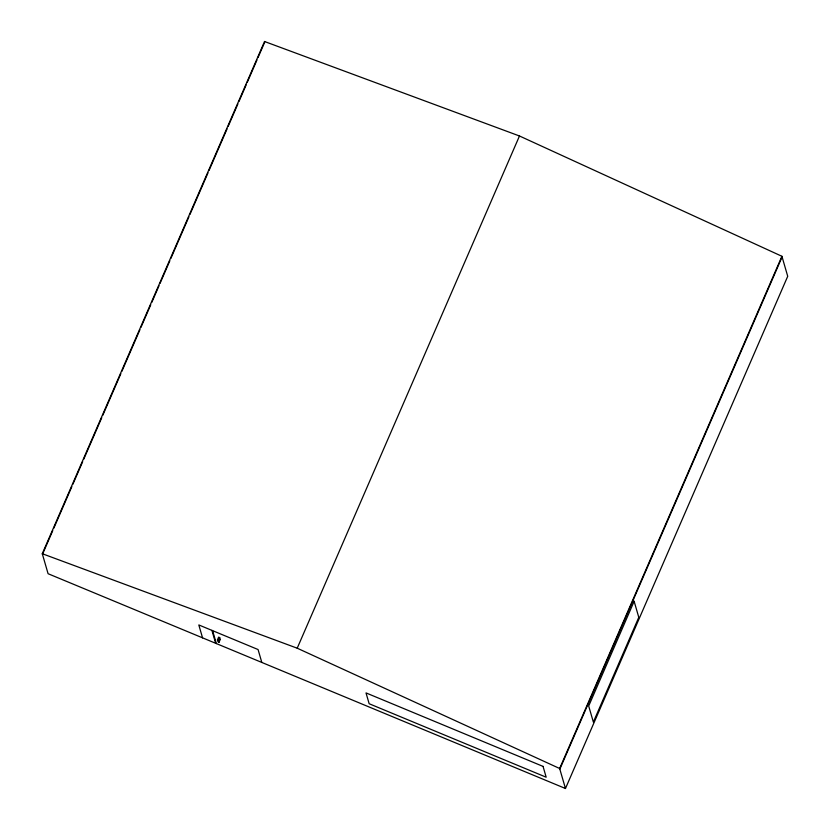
<?xml version="1.0" encoding="UTF-8"?>
<svg xmlns="http://www.w3.org/2000/svg" width="830" height="830" viewBox="0 0 830 830"><rect width="100%" height="100%" fill="white"/><g stroke="black" fill="none" stroke-linecap="round" stroke-linejoin="round"><path stroke-width="1.25" d="M42.278 553.714L264.531 41.5L519.476 135.985L781.912 256.283L787.722 276.286L565.469 788.5L48.088 573.717L42.278 553.714L297.213 648.199L559.648 768.497L565.469 788.5M42.465 554.357L52.778 530.588M53.815 528.212L71.857 486.619M72.895 484.243L82.689 461.667M83.716 459.291L101.768 417.687M102.796 415.311L120.848 373.718M121.875 371.342L139.928 329.749M140.955 327.373L150.759 304.786M151.786 302.411L159.007 285.779M160.045 283.393L169.839 260.817M170.866 258.441L188.918 216.848M189.946 214.472L207.998 172.868M209.025 170.492L227.078 128.899M228.105 126.523L237.909 103.947M238.936 101.571L246.157 84.93M247.184 82.554L256.989 59.968M258.016 57.592L264.21 43.336M217.439 639.868L218.622 637.139L219.66 637.565L220.22 639.505L219.037 642.233L218 641.808L217.439 639.868L218.466 640.293L219.037 642.233M218.466 640.293L219.66 637.565M297.213 648.199L519.476 135.985M559.648 768.497L781.912 256.283M559.835 769.14L782.099 256.927M219.182 639.069L220.22 639.505M264.531 41.5L264.718 42.143M261.813 662.444L258.068 649.537L198.806 624.938L202.551 637.845M212.594 630.665L216.35 643.572M211.909 630.375L215.655 643.281M634.13 601.293L588.688 706.008L593.357 722.069L638.789 617.354L634.13 601.293M543.048 766.401L366.009 692.905L369.153 703.726L546.182 777.212L543.048 766.401"/></g></svg>
